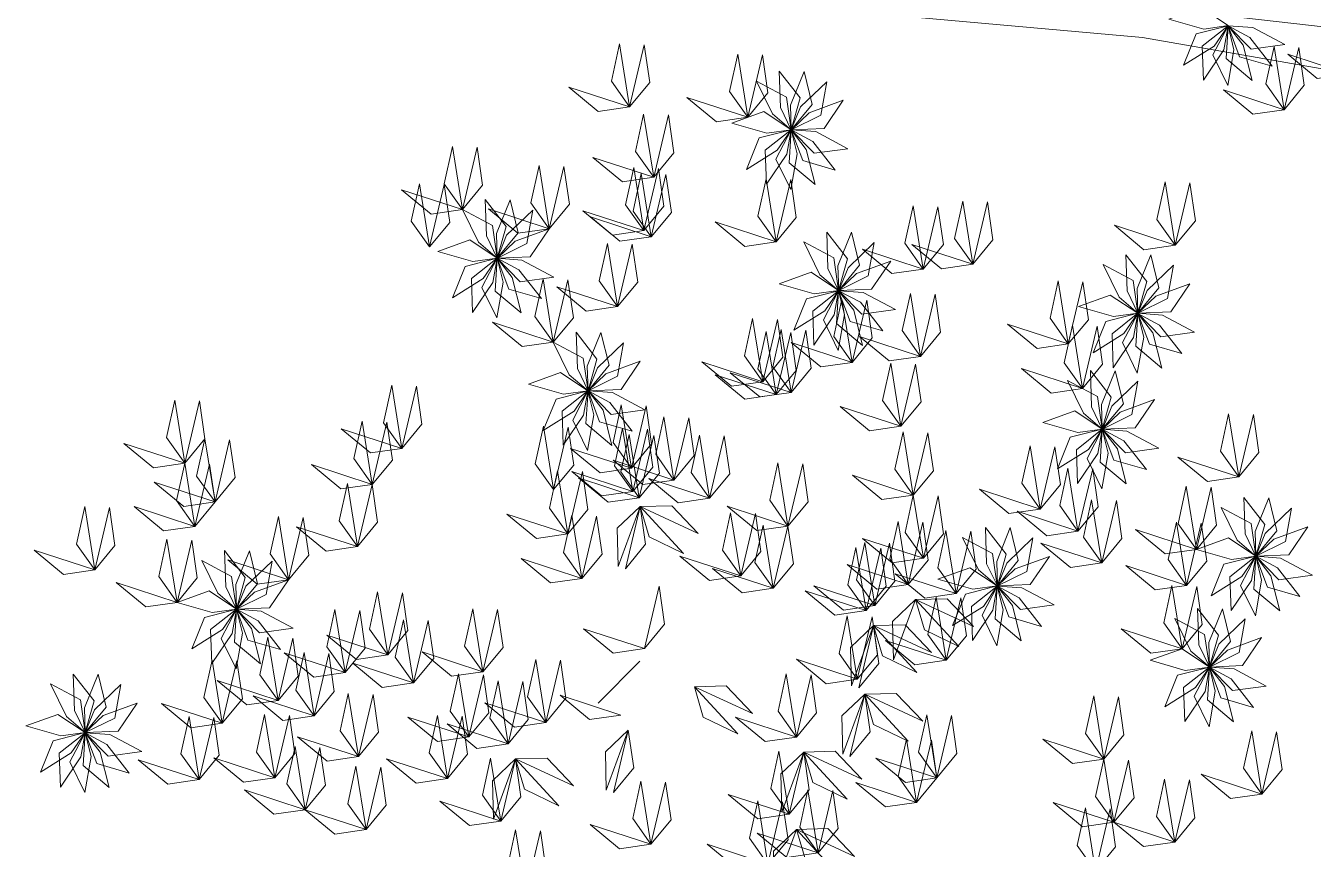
# Model space of a CAD drawing. Header units: inches. Extents: x -422522 to 22891, y -2973 to 414515.
# Drawn here: x 11123 to 11243.6, y 11065.8 to 11143 of the extents above; entities that cross this region are included whole.
import ezdxf

# ---------------------------------------------------------------- set-up
doc = ezdxf.new("R2010")
doc.units = ezdxf.units.IN
doc.header["$MEASUREMENT"] = 0
doc.layers.add('ARREDAMENTO', color=8, linetype='Continuous', lineweight=18)

msp = doc.modelspace()

# ---------------------------------------------------------------- linework, layer by layer
at = {"layer": 'ARREDAMENTO', "linetype": 'Continuous'}
msp.add_line((11180.51, 11083.43), (11176.59, 11079.51), dxfattribs=at)
at = {"layer": 'ARREDAMENTO', "linetype": 'Continuous', "lineweight": 0}
msp.add_lwpolyline([(11249.7, 11152.57), (11233.53, 11180.65), (11247.84, 11142.54), (11227.74, 11144.81), (11196.1, 11147.55), (11185.05, 11159.54), (11197.43, 11144.61), (11227.62, 11141.93), (11249.11, 11138.16)], dxfattribs=at)
at = {"layer": 'ARREDAMENTO', "lineweight": 0}
for points in [[(11230.07, 11143.65), (11233.34, 11142.71), (11235.63, 11143.03), (11233.06, 11144.73), (11230.07, 11143.65)], [(11231.44, 11139.31), (11234.33, 11141.11), (11235.63, 11143.02), (11232.64, 11142.25), (11231.44, 11139.31)], [(11233.31, 11137.92), (11235.22, 11140.75), (11235.63, 11143.02), (11233.21, 11141.1), (11233.31, 11137.92)], [(11235.59, 11137.42), (11236.18, 11140.77), (11235.63, 11143.01), (11234.2, 11140.28), (11235.59, 11137.42)], [(11237.87, 11137.88), (11237.05, 11141.19), (11235.64, 11143.01), (11235.44, 11139.94), (11237.87, 11137.88)], [(11240.95, 11141.25), (11237.94, 11142.85), (11235.64, 11143.02), (11237.8, 11140.81), (11240.95, 11141.25)], [(11239.77, 11139.24), (11237.67, 11141.92), (11235.64, 11143.01), (11236.71, 11140.12), (11239.77, 11139.24)], [(11179.54, 11135.41), (11177.83, 11137.82), (11178.6, 11141.33), (11179.54, 11135.41)], [(11179.54, 11135.41), (11181.43, 11137.69), (11180.92, 11141.24), (11179.54, 11135.41)], [(11190.61, 11134.44), (11188.9, 11136.85), (11189.67, 11140.36), (11190.61, 11134.44)], [(11190.61, 11134.44), (11192.5, 11136.72), (11191.99, 11140.28), (11190.61, 11134.44)], [(11240.89, 11135.15), (11239.17, 11137.57), (11239.94, 11141.07), (11240.89, 11135.15)], [(11240.89, 11135.15), (11242.77, 11137.44), (11242.26, 11140.99), (11240.89, 11135.15)], [(11246.92, 11138.49), (11243.98, 11138.06), (11241.21, 11140.35), (11246.92, 11138.49)], [(11191.43, 11137.83), (11192.92, 11134.76), (11194.68, 11133.27), (11194.23, 11136.33), (11191.43, 11137.83)], [(11193.57, 11138.76), (11193.68, 11135.35), (11194.69, 11133.27), (11195.52, 11136.25), (11193.57, 11138.76)], [(11195.9, 11138.74), (11194.62, 11135.58), (11194.69, 11133.27), (11196.66, 11135.65), (11195.9, 11138.74)], [(11198.02, 11137.77), (11195.57, 11135.41), (11194.69, 11133.27), (11197.46, 11134.64), (11198.02, 11137.77)], [(11179.54, 11135.41), (11176.61, 11134.98), (11173.84, 11137.27), (11179.54, 11135.41)], [(11240.89, 11135.15), (11237.95, 11134.73), (11235.19, 11137.01), (11240.89, 11135.15)], [(11190.61, 11134.44), (11187.68, 11134.01), (11184.91, 11136.3), (11190.61, 11134.44)], [(11199.56, 11136.03), (11196.36, 11134.86), (11194.7, 11133.27), (11197.78, 11133.4), (11199.56, 11136.03)], [(11181.8, 11128.82), (11180.08, 11131.24), (11180.85, 11134.74), (11181.8, 11128.82)], [(11181.8, 11128.82), (11183.69, 11131.11), (11183.18, 11134.66), (11181.8, 11128.82)], [(11189.12, 11133.9), (11192.39, 11132.96), (11194.68, 11133.27), (11192.11, 11134.98), (11189.12, 11133.9)], [(11190.49, 11129.55), (11193.38, 11131.36), (11194.68, 11133.26), (11191.69, 11132.5), (11190.49, 11129.55)], [(11192.36, 11128.16), (11194.27, 11130.99), (11194.68, 11133.26), (11192.26, 11131.34), (11192.36, 11128.16)], [(11194.64, 11127.66), (11195.23, 11131.02), (11194.68, 11133.26), (11193.25, 11130.52), (11194.64, 11127.66)], [(11196.92, 11128.13), (11196.1, 11131.43), (11194.69, 11133.26), (11194.49, 11130.18), (11196.92, 11128.13)], [(11198.82, 11129.48), (11196.72, 11132.17), (11194.69, 11133.26), (11195.76, 11130.37), (11198.82, 11129.48)], [(11200, 11131.49), (11196.99, 11133.09), (11194.69, 11133.26), (11196.85, 11131.06), (11200, 11131.49)], [(11163.88, 11125.79), (11162.16, 11128.21), (11162.93, 11131.71), (11163.88, 11125.79)], [(11163.88, 11125.79), (11165.77, 11128.07), (11165.26, 11131.63), (11163.88, 11125.79)], [(11181.8, 11128.82), (11178.87, 11128.4), (11176.1, 11130.68), (11181.8, 11128.82)], [(11172.01, 11123.99), (11170.3, 11126.41), (11171.07, 11129.91), (11172.01, 11123.99)], [(11172.01, 11123.99), (11173.9, 11126.28), (11173.39, 11129.83), (11172.01, 11123.99)], [(11180.87, 11123.81), (11179.16, 11126.22), (11179.93, 11129.73), (11180.87, 11123.81)], [(11181.57, 11123.24), (11179.86, 11125.65), (11180.62, 11129.16), (11181.57, 11123.24)], [(11180.87, 11123.81), (11182.76, 11126.09), (11182.25, 11129.64), (11180.87, 11123.81)], [(11160.79, 11122.28), (11159.07, 11124.7), (11159.84, 11128.21), (11160.79, 11122.28)], [(11160.79, 11122.28), (11162.68, 11124.57), (11162.17, 11128.12), (11160.79, 11122.28)], [(11181.57, 11123.24), (11183.46, 11125.52), (11182.95, 11129.08), (11181.57, 11123.24)], [(11193.28, 11122.76), (11191.56, 11125.17), (11192.33, 11128.68), (11193.28, 11122.76)], [(11193.28, 11122.76), (11195.16, 11125.04), (11194.65, 11128.6), (11193.28, 11122.76)], [(11230.67, 11122.45), (11228.96, 11124.86), (11229.72, 11128.37), (11230.67, 11122.45)], [(11230.67, 11122.45), (11232.56, 11124.73), (11232.05, 11128.28), (11230.67, 11122.45)], [(11163.88, 11125.79), (11160.95, 11125.36), (11158.18, 11127.65), (11163.88, 11125.79)], [(11166.02, 11126.72), (11166.14, 11123.31), (11167.14, 11121.24), (11167.97, 11124.21), (11166.02, 11126.72)], [(11163.88, 11125.79), (11165.37, 11122.72), (11167.14, 11121.24), (11166.69, 11124.29), (11163.88, 11125.79)], [(11172.01, 11123.99), (11169.08, 11123.57), (11166.31, 11125.85), (11172.01, 11123.99)], [(11168.35, 11126.7), (11167.07, 11123.54), (11167.14, 11121.23), (11169.11, 11123.61), (11168.35, 11126.7)], [(11170.47, 11125.73), (11168.02, 11123.37), (11167.15, 11121.23), (11169.91, 11122.6), (11170.47, 11125.73)], [(11180.87, 11123.81), (11177.94, 11123.38), (11175.17, 11125.67), (11180.87, 11123.81)], [(11207.06, 11120.21), (11205.34, 11122.63), (11206.11, 11126.13), (11207.06, 11120.21)], [(11207.06, 11120.21), (11208.95, 11122.5), (11208.44, 11126.05), (11207.06, 11120.21)], [(11211.71, 11120.66), (11209.99, 11123.07), (11210.76, 11126.58), (11211.71, 11120.66)], [(11211.71, 11120.66), (11213.59, 11122.94), (11213.08, 11126.5), (11211.71, 11120.66)], [(11181.57, 11123.24), (11178.64, 11122.81), (11175.87, 11125.1), (11181.57, 11123.24)], [(11193.28, 11122.76), (11190.34, 11122.33), (11187.57, 11124.62), (11193.28, 11122.76)], [(11230.67, 11122.45), (11227.74, 11122.02), (11224.97, 11124.31), (11230.67, 11122.45)], [(11172.01, 11123.99), (11168.81, 11122.82), (11167.15, 11121.23), (11170.23, 11121.36), (11172.01, 11123.99)], [(11198.01, 11123.68), (11198.13, 11120.27), (11199.13, 11118.2), (11199.96, 11121.17), (11198.01, 11123.68)], [(11200.34, 11123.66), (11199.06, 11120.5), (11199.14, 11118.19), (11201.1, 11120.57), (11200.34, 11123.66)], [(11161.57, 11121.86), (11164.84, 11120.92), (11167.13, 11121.23), (11164.56, 11122.94), (11161.57, 11121.86)], [(11178.42, 11116.69), (11176.7, 11119.11), (11177.47, 11122.61), (11178.42, 11116.69)], [(11178.42, 11116.69), (11180.3, 11118.98), (11179.79, 11122.53), (11178.42, 11116.69)], [(11195.87, 11122.75), (11197.37, 11119.68), (11199.13, 11118.2), (11198.68, 11121.25), (11195.87, 11122.75)], [(11202.46, 11122.69), (11200.01, 11120.33), (11199.14, 11118.19), (11201.9, 11119.56), (11202.46, 11122.69)], [(11207.06, 11120.21), (11204.13, 11119.79), (11201.36, 11122.07), (11207.06, 11120.21)], [(11211.71, 11120.66), (11208.77, 11120.23), (11206, 11122.52), (11211.71, 11120.66)], [(11162.94, 11117.51), (11165.83, 11119.32), (11167.13, 11121.22), (11164.14, 11120.46), (11162.94, 11117.51)], [(11164.82, 11116.13), (11166.72, 11118.95), (11167.13, 11121.22), (11164.71, 11119.31), (11164.82, 11116.13)], [(11167.09, 11115.62), (11167.68, 11118.98), (11167.13, 11121.22), (11165.7, 11118.49), (11167.09, 11115.62)], [(11169.38, 11116.09), (11168.55, 11119.4), (11167.14, 11121.22), (11166.94, 11118.14), (11169.38, 11116.09)], [(11171.27, 11117.44), (11169.17, 11120.13), (11167.14, 11121.22), (11168.22, 11118.33), (11171.27, 11117.44)], [(11172.45, 11119.45), (11169.44, 11121.05), (11167.14, 11121.22), (11169.3, 11119.02), (11172.45, 11119.45)], [(11204.01, 11120.95), (11200.8, 11119.78), (11199.14, 11118.19), (11202.22, 11118.32), (11204.01, 11120.95)], [(11226.05, 11121.55), (11226.17, 11118.15), (11227.17, 11116.07), (11228, 11119.04), (11226.05, 11121.55)], [(11228.38, 11121.53), (11227.1, 11118.37), (11227.18, 11116.07), (11229.14, 11118.45), (11228.38, 11121.53)], [(11193.56, 11118.82), (11196.84, 11117.88), (11199.12, 11118.19), (11196.55, 11119.9), (11193.56, 11118.82)], [(11223.91, 11120.62), (11225.41, 11117.56), (11227.17, 11116.07), (11226.72, 11119.12), (11223.91, 11120.62)], [(11230.5, 11120.57), (11228.05, 11118.2), (11227.18, 11116.07), (11229.94, 11117.44), (11230.5, 11120.57)], [(11172.39, 11113.35), (11170.67, 11115.77), (11171.44, 11119.28), (11172.39, 11113.35)], [(11172.39, 11113.35), (11174.28, 11115.64), (11173.76, 11119.19), (11172.39, 11113.35)], [(11178.42, 11116.69), (11175.48, 11116.27), (11172.72, 11118.55), (11178.42, 11116.69)], [(11220.65, 11113.18), (11218.94, 11115.59), (11219.7, 11119.1), (11220.65, 11113.18)], [(11220.65, 11113.18), (11222.54, 11115.46), (11222.03, 11119.01), (11220.65, 11113.18)], [(11232.05, 11118.83), (11228.84, 11117.66), (11227.18, 11116.06), (11230.26, 11116.19), (11232.05, 11118.83)], [(11194.94, 11114.47), (11197.83, 11116.28), (11199.12, 11118.18), (11196.13, 11117.42), (11194.94, 11114.47)], [(11196.81, 11113.08), (11198.72, 11115.91), (11199.12, 11118.18), (11196.71, 11116.27), (11196.81, 11113.08)], [(11199.09, 11112.58), (11199.68, 11115.94), (11199.13, 11118.18), (11197.7, 11115.45), (11199.09, 11112.58)], [(11200.39, 11111.46), (11198.67, 11113.88), (11199.44, 11117.39), (11200.39, 11111.46)], [(11201.37, 11113.05), (11200.54, 11116.35), (11199.13, 11118.18), (11198.94, 11115.1), (11201.37, 11113.05)], [(11203.27, 11114.4), (11201.17, 11117.09), (11199.13, 11118.18), (11200.21, 11115.29), (11203.27, 11114.4)], [(11204.45, 11116.41), (11201.44, 11118.01), (11199.14, 11118.18), (11201.3, 11115.98), (11204.45, 11116.41)], [(11200.39, 11111.46), (11202.28, 11113.75), (11201.76, 11117.3), (11200.39, 11111.46)], [(11206.8, 11112.01), (11205.09, 11114.43), (11205.85, 11117.93), (11206.8, 11112.01)], [(11206.8, 11112.01), (11208.69, 11114.3), (11208.18, 11117.85), (11206.8, 11112.01)], [(11221.6, 11116.69), (11224.88, 11115.75), (11227.16, 11116.07), (11224.59, 11117.77), (11221.6, 11116.69)], [(11222.97, 11112.35), (11225.86, 11114.15), (11227.16, 11116.06), (11224.17, 11115.29), (11222.97, 11112.35)], [(11224.85, 11110.96), (11226.75, 11113.79), (11227.16, 11116.06), (11224.75, 11114.14), (11224.85, 11110.96)], [(11227.12, 11110.46), (11227.72, 11113.81), (11227.17, 11116.05), (11225.74, 11113.32), (11227.12, 11110.46)], [(11229.41, 11110.92), (11228.58, 11114.23), (11227.17, 11116.05), (11226.98, 11112.97), (11229.41, 11110.92)], [(11231.3, 11112.28), (11229.21, 11114.96), (11227.17, 11116.05), (11228.25, 11113.16), (11231.3, 11112.28)], [(11232.49, 11114.29), (11229.48, 11115.89), (11227.18, 11116.06), (11229.33, 11113.85), (11232.49, 11114.29)], [(11172.39, 11113.35), (11169.46, 11112.93), (11166.69, 11115.22), (11172.39, 11113.35)], [(11192.02, 11109.64), (11190.3, 11112.06), (11191.07, 11115.56), (11192.02, 11109.64)], [(11192.02, 11109.64), (11193.9, 11111.93), (11193.39, 11115.48), (11192.02, 11109.64)], [(11220.65, 11113.18), (11217.72, 11112.75), (11214.95, 11115.04), (11220.65, 11113.18)], [(11221.98, 11109.01), (11220.27, 11111.42), (11221.04, 11114.93), (11221.98, 11109.01)], [(11221.98, 11109.01), (11223.87, 11111.29), (11223.36, 11114.84), (11221.98, 11109.01)], [(11174.53, 11114.29), (11174.65, 11110.88), (11175.65, 11108.8), (11176.48, 11111.77), (11174.53, 11114.29)], [(11176.86, 11114.27), (11175.58, 11111.11), (11175.65, 11108.8), (11177.62, 11111.18), (11176.86, 11114.27)], [(11193.28, 11108.43), (11191.56, 11110.84), (11192.33, 11114.35), (11193.28, 11108.43)], [(11194.68, 11108.63), (11192.96, 11111.05), (11193.73, 11114.55), (11194.68, 11108.63)], [(11193.28, 11108.43), (11195.16, 11110.71), (11194.65, 11114.26), (11193.28, 11108.43)], [(11194.68, 11108.63), (11196.57, 11110.92), (11196.06, 11114.47), (11194.68, 11108.63)], [(11206.8, 11112.01), (11203.87, 11111.59), (11201.1, 11113.87), (11206.8, 11112.01)], [(11172.39, 11113.35), (11173.88, 11110.29), (11175.65, 11108.8), (11175.2, 11111.85), (11172.39, 11113.35)], [(11178.98, 11113.3), (11176.53, 11110.93), (11175.65, 11108.8), (11178.42, 11110.17), (11178.98, 11113.3)], [(11200.39, 11111.46), (11197.45, 11111.04), (11194.69, 11113.32), (11200.39, 11111.46)], [(11180.52, 11111.56), (11177.32, 11110.39), (11175.66, 11108.79), (11178.74, 11108.92), (11180.52, 11111.56)], [(11192.02, 11109.64), (11189.08, 11109.22), (11186.32, 11111.5), (11192.02, 11109.64)], [(11204.97, 11105.46), (11203.25, 11107.88), (11204.02, 11111.38), (11204.97, 11105.46)], [(11204.97, 11105.46), (11206.85, 11107.75), (11206.34, 11111.3), (11204.97, 11105.46)], [(11170.08, 11109.42), (11173.35, 11108.49), (11175.64, 11108.8), (11173.07, 11110.51), (11170.08, 11109.42)], [(11193.28, 11108.43), (11190.34, 11108), (11187.57, 11110.29), (11193.28, 11108.43)], [(11194.68, 11108.63), (11191.75, 11108.21), (11188.98, 11110.49), (11194.68, 11108.63)], [(11221.98, 11109.01), (11219.05, 11108.58), (11216.28, 11110.87), (11221.98, 11109.01)], [(11222.72, 11110.69), (11222.84, 11107.28), (11223.84, 11105.2), (11224.67, 11108.18), (11222.72, 11110.69)], [(11225.05, 11110.67), (11223.77, 11107.51), (11223.84, 11105.2), (11225.81, 11107.58), (11225.05, 11110.67)], [(11158.2, 11103.38), (11156.48, 11105.8), (11157.25, 11109.31), (11158.2, 11103.38)], [(11158.2, 11103.38), (11160.08, 11105.67), (11159.57, 11109.22), (11158.2, 11103.38)], [(11171.45, 11105.08), (11174.34, 11106.88), (11175.64, 11108.79), (11172.65, 11108.02), (11171.45, 11105.08)], [(11173.33, 11103.69), (11175.23, 11106.52), (11175.64, 11108.79), (11173.22, 11106.87), (11173.33, 11103.69)], [(11175.6, 11103.19), (11176.19, 11106.55), (11175.64, 11108.79), (11174.21, 11106.05), (11175.6, 11103.19)], [(11177.88, 11103.65), (11177.06, 11106.96), (11175.65, 11108.78), (11175.45, 11105.71), (11177.88, 11103.65)], [(11180.96, 11107.02), (11177.95, 11108.62), (11175.65, 11108.79), (11177.81, 11106.58), (11180.96, 11107.02)], [(11179.78, 11105.01), (11177.68, 11107.69), (11175.65, 11108.78), (11176.72, 11105.89), (11179.78, 11105.01)], [(11220.58, 11109.76), (11222.08, 11106.69), (11223.84, 11105.2), (11223.39, 11108.26), (11220.58, 11109.76)], [(11227.17, 11109.7), (11224.72, 11107.34), (11223.85, 11105.2), (11226.61, 11106.57), (11227.17, 11109.7)], [(11137.85, 11102), (11136.14, 11104.42), (11136.91, 11107.92), (11137.85, 11102)], [(11137.85, 11102), (11139.74, 11104.29), (11139.23, 11107.84), (11137.85, 11102)], [(11179.71, 11101.53), (11177.99, 11103.95), (11178.76, 11107.46), (11179.71, 11101.53)], [(11228.72, 11107.96), (11225.51, 11106.79), (11223.85, 11105.2), (11226.93, 11105.33), (11228.72, 11107.96)], [(11179.71, 11101.53), (11181.6, 11103.82), (11181.09, 11107.37), (11179.71, 11101.53)], [(11183.7, 11100.42), (11181.99, 11102.84), (11182.75, 11106.35), (11183.7, 11100.42)], [(11183.7, 11100.42), (11185.59, 11102.71), (11185.08, 11106.26), (11183.7, 11100.42)], [(11204.97, 11105.46), (11202.03, 11105.04), (11199.27, 11107.32), (11204.97, 11105.46)], [(11218.27, 11105.83), (11221.55, 11104.89), (11223.83, 11105.2), (11221.26, 11106.91), (11218.27, 11105.83)], [(11236.63, 11100.72), (11234.91, 11103.14), (11235.68, 11106.64), (11236.63, 11100.72)], [(11236.63, 11100.72), (11238.51, 11103.01), (11238, 11106.56), (11236.63, 11100.72)], [(11158.2, 11103.38), (11155.26, 11102.96), (11152.5, 11105.24), (11158.2, 11103.38)], [(11155.42, 11100.02), (11153.7, 11102.43), (11154.47, 11105.94), (11155.42, 11100.02)], [(11155.42, 11100.02), (11157.31, 11102.3), (11156.79, 11105.86), (11155.42, 11100.02)], [(11172.41, 11099.54), (11170.7, 11101.95), (11171.46, 11105.46), (11172.41, 11099.54)], [(11172.41, 11099.54), (11174.3, 11101.82), (11173.79, 11105.38), (11172.41, 11099.54)], [(11179.84, 11099.36), (11178.13, 11101.77), (11178.89, 11105.28), (11179.84, 11099.36)], [(11179.84, 11099.36), (11181.73, 11101.64), (11181.22, 11105.2), (11179.84, 11099.36)], [(11219.64, 11101.48), (11222.53, 11103.29), (11223.83, 11105.19), (11220.84, 11104.43), (11219.64, 11101.48)], [(11221.52, 11100.09), (11223.42, 11102.92), (11223.83, 11105.19), (11221.41, 11103.27), (11221.52, 11100.09)], [(11223.79, 11099.59), (11224.38, 11102.95), (11223.83, 11105.19), (11222.41, 11102.45), (11223.79, 11099.59)], [(11226.08, 11100.06), (11225.25, 11103.36), (11223.84, 11105.19), (11223.64, 11102.11), (11226.08, 11100.06)], [(11227.97, 11101.41), (11225.87, 11104.1), (11223.84, 11105.19), (11224.92, 11102.3), (11227.97, 11101.41)], [(11229.15, 11103.42), (11226.15, 11105.02), (11223.84, 11105.19), (11226, 11102.99), (11229.15, 11103.42)], [(11137.85, 11102), (11134.92, 11101.58), (11132.15, 11103.86), (11137.85, 11102)], [(11140.69, 11098.37), (11138.97, 11100.78), (11139.74, 11104.29), (11140.69, 11098.37)], [(11140.69, 11098.37), (11142.58, 11100.65), (11142.06, 11104.2), (11140.69, 11098.37)], [(11180.45, 11098.77), (11178.73, 11101.19), (11179.5, 11104.7), (11180.45, 11098.77)], [(11180.45, 11098.77), (11182.34, 11101.06), (11181.82, 11104.61), (11180.45, 11098.77)], [(11187.04, 11098.72), (11185.32, 11101.14), (11186.09, 11104.64), (11187.04, 11098.72)], [(11187.04, 11098.72), (11188.93, 11101.01), (11188.41, 11104.56), (11187.04, 11098.72)], [(11206.12, 11099.01), (11204.41, 11101.43), (11205.18, 11104.93), (11206.12, 11099.01)], [(11206.12, 11099.01), (11208.01, 11101.3), (11207.5, 11104.85), (11206.12, 11099.01)], [(11179.71, 11101.53), (11176.78, 11101.11), (11174.01, 11103.39), (11179.71, 11101.53)], [(11218.03, 11097.7), (11216.31, 11100.12), (11217.08, 11103.62), (11218.03, 11097.7)], [(11218.03, 11097.7), (11219.91, 11099.99), (11219.4, 11103.54), (11218.03, 11097.7)], [(11138.8, 11096.08), (11137.09, 11098.5), (11137.85, 11102), (11138.8, 11096.08)], [(11138.8, 11096.08), (11140.69, 11098.37), (11140.18, 11101.92), (11138.8, 11096.08)], [(11155.42, 11100.02), (11152.48, 11099.59), (11149.72, 11101.88), (11155.42, 11100.02)], [(11183.7, 11100.42), (11180.77, 11100), (11178, 11102.28), (11183.7, 11100.42)], [(11194.38, 11096.11), (11192.67, 11098.53), (11193.44, 11102.03), (11194.38, 11096.11)], [(11194.38, 11096.11), (11196.27, 11098.39), (11195.76, 11101.95), (11194.38, 11096.11)], [(11221.56, 11095.63), (11219.85, 11098.04), (11220.62, 11101.55), (11221.56, 11095.63)], [(11221.56, 11095.63), (11223.45, 11097.91), (11222.94, 11101.46), (11221.56, 11095.63)], [(11236.63, 11100.72), (11233.69, 11100.3), (11230.92, 11102.58), (11236.63, 11100.72)], [(11140.69, 11098.37), (11137.76, 11097.94), (11134.99, 11100.23), (11140.69, 11098.37)], [(11173.74, 11095.37), (11172.03, 11097.78), (11172.8, 11101.29), (11173.74, 11095.37)], [(11173.74, 11095.37), (11175.63, 11097.65), (11175.12, 11101.21), (11173.74, 11095.37)], [(11179.84, 11099.36), (11176.91, 11098.93), (11174.14, 11101.22), (11179.84, 11099.36)], [(11180.45, 11098.77), (11177.52, 11098.35), (11174.75, 11100.64), (11180.45, 11098.77)], [(11187.04, 11098.72), (11184.1, 11098.3), (11181.34, 11100.58), (11187.04, 11098.72)], [(11206.12, 11099.01), (11203.19, 11098.59), (11200.42, 11100.87), (11206.12, 11099.01)], [(11154.04, 11094.18), (11152.33, 11096.6), (11153.09, 11100.1), (11154.04, 11094.18)], [(11154.04, 11094.18), (11155.93, 11096.47), (11155.42, 11100.02), (11154.04, 11094.18)], [(11207.07, 11093.09), (11205.36, 11095.5), (11206.12, 11099.01), (11207.07, 11093.09)], [(11218.03, 11097.7), (11215.09, 11097.28), (11212.32, 11099.56), (11218.03, 11097.7)], [(11232.66, 11093.92), (11230.94, 11096.33), (11231.71, 11099.84), (11232.66, 11093.92)], [(11232.66, 11093.92), (11234.55, 11096.2), (11234.03, 11099.75), (11232.66, 11093.92)], [(11129.43, 11092), (11127.71, 11094.42), (11128.48, 11097.93), (11129.43, 11092)], [(11129.43, 11092), (11131.31, 11094.29), (11130.8, 11097.84), (11129.43, 11092)], [(11138.8, 11096.08), (11135.87, 11095.66), (11133.1, 11097.94), (11138.8, 11096.08)], [(11180.53, 11097.95), (11178.38, 11095.9), (11178.47, 11092.31), (11180.53, 11097.95)], [(11179.15, 11092.11), (11181.04, 11094.4), (11180.53, 11097.95), (11179.15, 11092.11)], [(11180.53, 11097.95), (11183.49, 11098.02), (11185.97, 11095.42), (11180.53, 11097.95)], [(11180.53, 11097.95), (11181.37, 11095.1), (11184.6, 11093.54), (11180.53, 11097.95)], [(11194.38, 11096.11), (11191.45, 11095.69), (11188.68, 11097.97), (11194.38, 11096.11)], [(11207.07, 11093.09), (11208.96, 11095.37), (11208.45, 11098.93), (11207.07, 11093.09)], [(11223.79, 11092.65), (11222.07, 11095.07), (11222.84, 11098.57), (11223.79, 11092.65)], [(11223.79, 11092.65), (11225.67, 11094.93), (11225.16, 11098.49), (11223.79, 11092.65)], [(11234.97, 11097.85), (11236.47, 11094.78), (11238.23, 11093.29), (11237.78, 11096.35), (11234.97, 11097.85)], [(11237.11, 11098.78), (11237.23, 11095.37), (11238.23, 11093.29), (11239.06, 11096.26), (11237.11, 11098.78)], [(11239.44, 11098.76), (11238.16, 11095.6), (11238.23, 11093.29), (11240.2, 11095.67), (11239.44, 11098.76)], [(11241.56, 11097.79), (11239.11, 11095.42), (11238.24, 11093.29), (11241, 11094.66), (11241.56, 11097.79)], [(11147.58, 11091.08), (11145.86, 11093.5), (11146.63, 11097), (11147.58, 11091.08)], [(11147.58, 11091.08), (11149.47, 11093.37), (11148.95, 11096.92), (11147.58, 11091.08)], [(11173.74, 11095.37), (11170.81, 11094.94), (11168.04, 11097.23), (11173.74, 11095.37)], [(11175.08, 11091.2), (11173.36, 11093.62), (11174.13, 11097.12), (11175.08, 11091.2)], [(11175.08, 11091.2), (11176.96, 11093.48), (11176.45, 11097.04), (11175.08, 11091.2)], [(11189.95, 11091.44), (11188.24, 11093.85), (11189, 11097.36), (11189.95, 11091.44)], [(11189.95, 11091.44), (11191.84, 11093.72), (11191.33, 11097.28), (11189.95, 11091.44)], [(11221.56, 11095.63), (11218.63, 11095.2), (11215.86, 11097.49), (11221.56, 11095.63)], [(11154.04, 11094.18), (11151.11, 11093.76), (11148.34, 11096.04), (11154.04, 11094.18)], [(11193.01, 11090.27), (11191.29, 11092.69), (11192.06, 11096.19), (11193.01, 11090.27)], [(11193.01, 11090.27), (11194.9, 11092.56), (11194.38, 11096.11), (11193.01, 11090.27)], [(11205.65, 11090.62), (11203.93, 11093.04), (11204.7, 11096.55), (11205.65, 11090.62)], [(11205.65, 11090.62), (11207.53, 11092.91), (11207.02, 11096.46), (11205.65, 11090.62)], [(11210.14, 11089.78), (11208.43, 11092.2), (11209.19, 11095.7), (11210.14, 11089.78)], [(11210.14, 11089.78), (11212.03, 11092.07), (11211.52, 11095.62), (11210.14, 11089.78)], [(11212.88, 11095.98), (11213, 11092.57), (11214.01, 11090.5), (11214.83, 11093.47), (11212.88, 11095.98)], [(11215.21, 11095.96), (11213.94, 11092.8), (11214.01, 11090.5), (11215.97, 11092.87), (11215.21, 11095.96)], [(11232.66, 11093.92), (11229.73, 11093.49), (11226.96, 11095.78), (11232.66, 11093.92)], [(11231.73, 11090.55), (11230.02, 11092.96), (11230.79, 11096.47), (11231.73, 11090.55)], [(11231.73, 11090.55), (11233.62, 11092.83), (11233.11, 11096.38), (11231.73, 11090.55)], [(11243.11, 11096.05), (11239.9, 11094.88), (11238.24, 11093.29), (11241.32, 11093.41), (11243.11, 11096.05)], [(11137.13, 11088.95), (11135.42, 11091.37), (11136.18, 11094.87), (11137.13, 11088.95)], [(11137.13, 11088.95), (11139.02, 11091.24), (11138.51, 11094.79), (11137.13, 11088.95)], [(11202.52, 11088.65), (11200.8, 11091.07), (11201.57, 11094.57), (11202.52, 11088.65)], [(11207.07, 11093.09), (11204.14, 11092.66), (11201.37, 11094.95), (11207.07, 11093.09)], [(11202.52, 11088.65), (11204.41, 11090.94), (11203.9, 11094.49), (11202.52, 11088.65)], [(11210.75, 11095.05), (11212.24, 11091.99), (11214, 11090.5), (11213.55, 11093.55), (11210.75, 11095.05)], [(11217.33, 11095), (11214.88, 11092.63), (11214.01, 11090.49), (11216.77, 11091.86), (11217.33, 11095)], [(11223.79, 11092.65), (11220.85, 11092.22), (11218.09, 11094.51), (11223.79, 11092.65)], [(11232.66, 11093.92), (11235.94, 11092.98), (11238.22, 11093.29), (11235.65, 11095), (11232.66, 11093.92)], [(11129.43, 11092), (11126.49, 11091.58), (11123.73, 11093.86), (11129.43, 11092)], [(11141.58, 11093.81), (11141.7, 11090.4), (11142.7, 11088.33), (11143.53, 11091.3), (11141.58, 11093.81)], [(11147.58, 11091.08), (11144.64, 11090.66), (11141.88, 11092.94), (11147.58, 11091.08)], [(11143.91, 11093.79), (11142.64, 11090.63), (11142.71, 11088.32), (11144.67, 11090.7), (11143.91, 11093.79)], [(11175.08, 11091.2), (11172.14, 11090.77), (11169.38, 11093.06), (11175.08, 11091.2)], [(11189.95, 11091.44), (11187.02, 11091.01), (11184.25, 11093.3), (11189.95, 11091.44)], [(11201.7, 11088.19), (11199.99, 11090.6), (11200.75, 11094.11), (11201.7, 11088.19)], [(11201.7, 11088.19), (11203.59, 11090.47), (11203.08, 11094.02), (11201.7, 11088.19)], [(11218.88, 11093.25), (11215.68, 11092.09), (11214.01, 11090.49), (11217.09, 11090.62), (11218.88, 11093.25)], [(11234.03, 11089.57), (11236.92, 11091.38), (11238.22, 11093.28), (11235.23, 11092.52), (11234.03, 11089.57)], [(11235.91, 11088.18), (11237.81, 11091.01), (11238.22, 11093.28), (11235.8, 11091.36), (11235.91, 11088.18)], [(11238.18, 11087.68), (11238.77, 11091.04), (11238.22, 11093.28), (11236.8, 11090.54), (11238.18, 11087.68)], [(11240.47, 11088.15), (11239.64, 11091.45), (11238.23, 11093.28), (11238.03, 11090.2), (11240.47, 11088.15)], [(11242.36, 11089.5), (11240.26, 11092.19), (11238.23, 11093.28), (11239.31, 11090.39), (11242.36, 11089.5)], [(11243.54, 11091.51), (11240.54, 11093.11), (11238.23, 11093.28), (11240.39, 11091.07), (11243.54, 11091.51)], [(11139.44, 11092.88), (11140.94, 11089.82), (11142.7, 11088.33), (11142.25, 11091.38), (11139.44, 11092.88)], [(11146.03, 11092.83), (11143.58, 11090.46), (11142.71, 11088.32), (11145.47, 11089.69), (11146.03, 11092.83)], [(11193.01, 11090.27), (11190.08, 11089.85), (11187.31, 11092.13), (11193.01, 11090.27)], [(11205.65, 11090.62), (11202.71, 11090.2), (11199.94, 11092.49), (11205.65, 11090.62)], [(11208.43, 11091.12), (11211.71, 11090.18), (11214, 11090.49), (11211.43, 11092.2), (11208.43, 11091.12)], [(11231.73, 11090.55), (11228.8, 11090.12), (11226.03, 11092.41), (11231.73, 11090.55)], [(11137.13, 11088.95), (11134.2, 11088.53), (11131.43, 11090.81), (11137.13, 11088.95)], [(11147.58, 11091.08), (11144.38, 11089.91), (11142.71, 11088.32), (11145.79, 11088.45), (11147.58, 11091.08)], [(11210.14, 11089.78), (11207.21, 11089.36), (11204.44, 11091.64), (11210.14, 11089.78)], [(11231.31, 11084.6), (11229.59, 11087.02), (11230.36, 11090.52), (11231.31, 11084.6)], [(11137.13, 11088.95), (11140.41, 11088.01), (11142.69, 11088.32), (11140.13, 11090.03), (11137.13, 11088.95)], [(11156.88, 11084.03), (11155.16, 11086.44), (11155.93, 11089.95), (11156.88, 11084.03)], [(11156.88, 11084.03), (11158.77, 11086.31), (11158.25, 11089.86), (11156.88, 11084.03)], [(11180.93, 11084.62), (11182.81, 11086.91), (11182.3, 11090.46), (11180.93, 11084.62)], [(11201.7, 11088.19), (11198.77, 11087.76), (11196, 11090.05), (11201.7, 11088.19)], [(11202.52, 11088.65), (11199.59, 11088.23), (11196.82, 11090.51), (11202.52, 11088.65)], [(11209.21, 11083.53), (11207.5, 11085.95), (11208.27, 11089.45), (11209.21, 11083.53)], [(11209.21, 11083.53), (11211.1, 11085.82), (11210.59, 11089.37), (11209.21, 11083.53)], [(11209.81, 11086.77), (11212.7, 11088.58), (11213.99, 11090.49), (11211.01, 11089.72), (11209.81, 11086.77)], [(11211.68, 11085.39), (11213.59, 11088.21), (11214, 11090.48), (11211.58, 11088.57), (11211.68, 11085.39)], [(11213.96, 11084.88), (11214.55, 11088.24), (11214, 11090.48), (11212.57, 11087.75), (11213.96, 11084.88)], [(11216.24, 11085.35), (11215.42, 11088.66), (11214, 11090.48), (11213.81, 11087.4), (11216.24, 11085.35)], [(11218.14, 11086.7), (11216.04, 11089.39), (11214.01, 11090.48), (11215.08, 11087.59), (11218.14, 11086.7)], [(11219.32, 11088.71), (11216.31, 11090.31), (11214.01, 11090.48), (11216.17, 11088.28), (11219.32, 11088.71)], [(11231.31, 11084.6), (11233.2, 11086.89), (11232.69, 11090.44), (11231.31, 11084.6)], [(11138.51, 11084.6), (11141.4, 11086.41), (11142.69, 11088.32), (11139.71, 11087.55), (11138.51, 11084.6)], [(11140.38, 11083.22), (11142.29, 11086.04), (11142.7, 11088.31), (11140.28, 11086.4), (11140.38, 11083.22)], [(11142.66, 11082.71), (11143.25, 11086.07), (11142.7, 11088.31), (11141.27, 11085.58), (11142.66, 11082.71)], [(11144.94, 11083.18), (11144.12, 11086.49), (11142.7, 11088.31), (11142.51, 11085.23), (11144.94, 11083.18)], [(11146.84, 11084.53), (11144.74, 11087.22), (11142.71, 11088.31), (11143.78, 11085.42), (11146.84, 11084.53)], [(11148.02, 11086.54), (11145.01, 11088.14), (11142.71, 11088.31), (11144.87, 11086.11), (11148.02, 11086.54)], [(11152.88, 11082.37), (11151.17, 11084.78), (11151.93, 11088.29), (11152.88, 11082.37)], [(11152.88, 11082.37), (11154.77, 11084.65), (11154.26, 11088.2), (11152.88, 11082.37)], [(11165.8, 11082.44), (11164.08, 11084.86), (11164.85, 11088.36), (11165.8, 11082.44)], [(11165.8, 11082.44), (11167.68, 11084.73), (11167.17, 11088.28), (11165.8, 11082.44)], [(11206.33, 11089.21), (11204.19, 11087.17), (11204.27, 11083.58), (11206.33, 11089.21)], [(11206.33, 11089.21), (11209.3, 11089.29), (11211.77, 11086.69), (11206.33, 11089.21)], [(11206.33, 11089.21), (11207.17, 11086.37), (11210.4, 11084.81), (11206.33, 11089.21)], [(11232.77, 11088.38), (11232.88, 11084.97), (11233.89, 11082.9), (11234.72, 11085.87), (11232.77, 11088.38)], [(11235.1, 11088.36), (11233.82, 11085.2), (11233.89, 11082.89), (11235.86, 11085.27), (11235.1, 11088.36)], [(11159.3, 11081.4), (11157.58, 11083.82), (11158.35, 11087.32), (11159.3, 11081.4)], [(11159.3, 11081.4), (11161.18, 11083.69), (11160.67, 11087.24), (11159.3, 11081.4)], [(11200.88, 11081.76), (11199.17, 11084.17), (11199.93, 11087.68), (11200.88, 11081.76)], [(11200.88, 11081.76), (11199.17, 11084.17), (11199.93, 11087.68), (11200.88, 11081.76)], [(11200.88, 11081.76), (11202.77, 11084.04), (11202.26, 11087.6), (11200.88, 11081.76)], [(11200.88, 11081.76), (11202.77, 11084.04), (11202.26, 11087.6), (11200.88, 11081.76)], [(11230.63, 11087.45), (11232.12, 11084.39), (11233.89, 11082.9), (11233.43, 11085.95), (11230.63, 11087.45)], [(11237.22, 11087.4), (11234.77, 11085.03), (11233.89, 11082.89), (11236.66, 11084.26), (11237.22, 11087.4)], [(11156.88, 11084.03), (11153.94, 11083.6), (11151.18, 11085.89), (11156.88, 11084.03)], [(11180.93, 11084.62), (11177.99, 11084.2), (11175.23, 11086.48), (11180.93, 11084.62)], [(11202.39, 11086.78), (11200.24, 11084.73), (11200.33, 11081.14), (11202.39, 11086.78)], [(11201.01, 11080.94), (11202.9, 11083.22), (11202.39, 11086.78), (11201.01, 11080.94)], [(11202.39, 11086.78), (11205.35, 11086.85), (11207.83, 11084.25), (11202.39, 11086.78)], [(11202.39, 11086.78), (11203.23, 11083.93), (11206.46, 11082.37), (11202.39, 11086.78)], [(11231.31, 11084.6), (11228.38, 11084.18), (11225.61, 11086.46), (11231.31, 11084.6)], [(11146.6, 11079.76), (11144.89, 11082.17), (11145.65, 11085.68), (11146.6, 11079.76)], [(11146.6, 11079.76), (11148.49, 11082.04), (11147.98, 11085.59), (11146.6, 11079.76)], [(11209.21, 11083.53), (11206.28, 11083.11), (11203.51, 11085.39), (11209.21, 11083.53)], [(11228.32, 11083.52), (11231.59, 11082.58), (11233.88, 11082.89), (11231.31, 11084.6), (11228.32, 11083.52)], [(11238.76, 11085.65), (11235.56, 11084.48), (11233.9, 11082.89), (11236.98, 11083.02), (11238.76, 11085.65)], [(11141.36, 11077.62), (11139.65, 11080.04), (11140.42, 11083.54), (11141.36, 11077.62)], [(11141.36, 11077.62), (11143.25, 11079.9), (11142.74, 11083.46), (11141.36, 11077.62)], [(11152.88, 11082.37), (11149.95, 11081.94), (11147.18, 11084.23), (11152.88, 11082.37)], [(11149.98, 11078.31), (11148.27, 11080.73), (11149.03, 11084.24), (11149.98, 11078.31)], [(11149.98, 11078.31), (11151.87, 11080.6), (11151.36, 11084.15), (11149.98, 11078.31)], [(11165.8, 11082.44), (11162.86, 11082.02), (11160.09, 11084.3), (11165.8, 11082.44)], [(11171.68, 11077.68), (11169.97, 11080.1), (11170.74, 11083.6), (11171.68, 11077.68)], [(11171.68, 11077.68), (11173.57, 11079.97), (11173.06, 11083.52), (11171.68, 11077.68)], [(11200.88, 11081.76), (11197.95, 11081.33), (11195.18, 11083.62), (11200.88, 11081.76)], [(11200.88, 11081.76), (11197.95, 11081.33), (11195.18, 11083.62), (11200.88, 11081.76)], [(11127.4, 11082.23), (11127.52, 11078.82), (11128.52, 11076.75), (11129.35, 11079.72), (11127.4, 11082.23)], [(11129.73, 11082.21), (11128.46, 11079.05), (11128.53, 11076.75), (11130.49, 11079.12), (11129.73, 11082.21)], [(11159.3, 11081.4), (11156.36, 11080.98), (11153.59, 11083.26), (11159.3, 11081.4)], [(11164.46, 11076.33), (11162.74, 11078.74), (11163.51, 11082.25), (11164.46, 11076.33)], [(11164.46, 11076.33), (11166.35, 11078.61), (11165.84, 11082.16), (11164.46, 11076.33)], [(11195.17, 11076.32), (11193.46, 11078.74), (11194.22, 11082.25), (11195.17, 11076.32)], [(11195.17, 11076.32), (11197.06, 11078.61), (11196.55, 11082.16), (11195.17, 11076.32)], [(11229.69, 11079.17), (11232.58, 11080.98), (11233.88, 11082.89), (11230.89, 11082.12), (11229.69, 11079.17)], [(11231.57, 11077.79), (11233.47, 11080.61), (11233.88, 11082.88), (11231.46, 11080.97), (11231.57, 11077.79)], [(11233.84, 11077.28), (11234.43, 11080.64), (11233.88, 11082.88), (11232.45, 11080.15), (11233.84, 11077.28)], [(11236.12, 11077.75), (11235.3, 11081.06), (11233.89, 11082.88), (11233.69, 11079.8), (11236.12, 11077.75)], [(11238.02, 11079.1), (11235.92, 11081.79), (11233.89, 11082.88), (11234.96, 11079.99), (11238.02, 11079.1)], [(11239.2, 11081.11), (11236.19, 11082.71), (11233.89, 11082.88), (11236.05, 11080.68), (11239.2, 11081.11)], [(11125.26, 11081.3), (11126.76, 11078.24), (11128.52, 11076.75), (11128.07, 11079.8), (11125.26, 11081.3)], [(11131.85, 11081.25), (11129.4, 11078.88), (11128.53, 11076.74), (11131.29, 11078.11), (11131.85, 11081.25)], [(11146.6, 11079.76), (11143.67, 11079.33), (11140.9, 11081.62), (11146.6, 11079.76)], [(11168.16, 11075.69), (11166.44, 11078.1), (11167.21, 11081.61), (11168.16, 11075.69)], [(11168.16, 11075.69), (11170.05, 11077.97), (11169.54, 11081.53), (11168.16, 11075.69)], [(11185.62, 11081.04), (11188.58, 11081.12), (11191.05, 11078.52), (11185.62, 11081.04)], [(11185.62, 11081.04), (11186.45, 11078.2), (11189.68, 11076.64), (11185.62, 11081.04)], [(11149.98, 11078.31), (11147.05, 11077.89), (11144.28, 11080.18), (11149.98, 11078.31)], [(11154.13, 11074.49), (11152.41, 11076.91), (11153.18, 11080.41), (11154.13, 11074.49)], [(11154.13, 11074.49), (11156.02, 11076.77), (11155.5, 11080.33), (11154.13, 11074.49)], [(11178.73, 11078.39), (11175.79, 11077.96), (11173.03, 11080.25), (11178.73, 11078.39)], [(11201.57, 11080.35), (11199.42, 11078.3), (11199.51, 11074.71), (11201.57, 11080.35)], [(11200.19, 11074.51), (11202.08, 11076.8), (11201.57, 11080.35), (11200.19, 11074.51)], [(11201.57, 11080.35), (11204.53, 11080.42), (11207.01, 11077.82), (11201.57, 11080.35)], [(11201.57, 11080.35), (11202.41, 11077.5), (11205.64, 11075.94), (11201.57, 11080.35)], [(11223.97, 11074.26), (11222.26, 11076.67), (11223.03, 11080.18), (11223.97, 11074.26)], [(11223.97, 11074.26), (11225.86, 11076.54), (11225.35, 11080.09), (11223.97, 11074.26)], [(11133.4, 11079.5), (11130.2, 11078.34), (11128.53, 11076.74), (11131.61, 11076.87), (11133.4, 11079.5)], [(11141.36, 11077.62), (11138.43, 11077.19), (11135.66, 11079.48), (11141.36, 11077.62)], [(11171.68, 11077.68), (11168.75, 11077.26), (11165.98, 11079.54), (11171.68, 11077.68)], [(11122.95, 11077.37), (11126.23, 11076.43), (11128.51, 11076.74), (11125.95, 11078.45), (11122.95, 11077.37)], [(11139.21, 11072.33), (11137.49, 11074.75), (11138.26, 11078.26), (11139.21, 11072.33)], [(11139.21, 11072.33), (11141.09, 11074.62), (11140.58, 11078.17), (11139.21, 11072.33)], [(11146.28, 11072.5), (11144.57, 11074.92), (11145.34, 11078.43), (11146.28, 11072.5)], [(11146.28, 11072.5), (11144.57, 11074.92), (11145.34, 11078.43), (11146.28, 11072.5)], [(11146.28, 11072.5), (11148.17, 11074.79), (11147.66, 11078.34), (11146.28, 11072.5)], [(11146.28, 11072.5), (11148.17, 11074.79), (11147.66, 11078.34), (11146.28, 11072.5)], [(11164.46, 11076.33), (11161.53, 11075.9), (11158.76, 11078.19), (11164.46, 11076.33)], [(11162.47, 11072.43), (11160.76, 11074.85), (11161.53, 11078.35), (11162.47, 11072.43)], [(11168.16, 11075.69), (11165.23, 11075.26), (11162.46, 11077.55), (11168.16, 11075.69)], [(11162.47, 11072.43), (11164.36, 11074.71), (11163.85, 11078.27), (11162.47, 11072.43)], [(11195.17, 11076.32), (11192.24, 11075.9), (11189.47, 11078.19), (11195.17, 11076.32)], [(11208.33, 11072.49), (11206.61, 11074.91), (11207.38, 11078.41), (11208.33, 11072.49)], [(11208.33, 11072.49), (11210.21, 11074.77), (11209.7, 11078.33), (11208.33, 11072.49)], [(11124.33, 11073.02), (11127.22, 11074.83), (11128.51, 11076.74), (11125.53, 11075.97), (11124.33, 11073.02)], [(11126.2, 11071.64), (11128.11, 11074.46), (11128.52, 11076.73), (11126.1, 11074.82), (11126.2, 11071.64)], [(11128.48, 11071.13), (11129.07, 11074.49), (11128.52, 11076.73), (11127.09, 11074), (11128.48, 11071.13)], [(11130.76, 11071.6), (11129.94, 11074.91), (11128.52, 11076.73), (11128.33, 11073.65), (11130.76, 11071.6)], [(11132.66, 11072.95), (11130.56, 11075.64), (11128.53, 11076.73), (11129.6, 11073.84), (11132.66, 11072.95)], [(11133.84, 11074.96), (11130.83, 11076.56), (11128.53, 11076.73), (11130.69, 11074.53), (11133.84, 11074.96)], [(11154.13, 11074.49), (11151.19, 11074.07), (11148.43, 11076.35), (11154.13, 11074.49)], [(11179.41, 11076.98), (11177.27, 11074.93), (11177.35, 11071.34), (11179.41, 11076.98)], [(11178.04, 11071.14), (11179.93, 11073.43), (11179.41, 11076.98), (11178.04, 11071.14)], [(11206.44, 11070.2), (11204.72, 11072.62), (11205.49, 11076.12), (11206.44, 11070.2)], [(11206.44, 11070.2), (11208.33, 11072.49), (11207.82, 11076.04), (11206.44, 11070.2)], [(11223.97, 11074.26), (11221.04, 11073.83), (11218.27, 11076.12), (11223.97, 11074.26)], [(11238.79, 11070.98), (11237.08, 11073.4), (11237.84, 11076.9), (11238.79, 11070.98)], [(11238.79, 11070.98), (11240.68, 11073.27), (11240.17, 11076.82), (11238.79, 11070.98)], [(11149.15, 11069.51), (11147.43, 11071.93), (11148.2, 11075.44), (11149.15, 11069.51)], [(11149.15, 11069.51), (11151.03, 11071.8), (11150.52, 11075.35), (11149.15, 11069.51)], [(11194.48, 11069.08), (11192.77, 11071.49), (11193.53, 11075), (11194.48, 11069.08)], [(11195.86, 11074.91), (11193.71, 11072.87), (11193.8, 11069.28), (11195.86, 11074.91)], [(11194.48, 11069.08), (11196.37, 11071.36), (11195.86, 11074.91), (11194.48, 11069.08)], [(11195.86, 11074.91), (11198.82, 11074.99), (11201.3, 11072.39), (11195.86, 11074.91)], [(11195.86, 11074.91), (11196.7, 11072.07), (11199.93, 11070.51), (11195.86, 11074.91)], [(11139.21, 11072.33), (11136.27, 11071.91), (11133.5, 11074.19), (11139.21, 11072.33)], [(11146.28, 11072.5), (11143.35, 11072.08), (11140.58, 11074.37), (11146.28, 11072.5)], [(11146.28, 11072.5), (11143.35, 11072.08), (11140.58, 11074.37), (11146.28, 11072.5)], [(11162.47, 11072.43), (11159.54, 11072.01), (11156.77, 11074.29), (11162.47, 11072.43)], [(11167.47, 11068.44), (11165.75, 11070.86), (11166.52, 11074.36), (11167.47, 11068.44)], [(11168.85, 11074.28), (11166.7, 11072.23), (11166.78, 11068.64), (11168.85, 11074.28)], [(11167.47, 11068.44), (11169.36, 11070.73), (11168.85, 11074.28), (11167.47, 11068.44)], [(11167.47, 11068.44), (11169.36, 11070.73), (11168.85, 11074.28), (11167.47, 11068.44)], [(11168.85, 11074.28), (11171.81, 11074.35), (11174.29, 11071.75), (11168.85, 11074.28)], [(11168.85, 11074.28), (11169.69, 11071.43), (11172.92, 11069.87), (11168.85, 11074.28)], [(11208.33, 11072.49), (11205.39, 11072.06), (11202.63, 11074.35), (11208.33, 11072.49)], [(11224.92, 11068.33), (11223.21, 11070.75), (11223.97, 11074.26), (11224.92, 11068.33)], [(11224.92, 11068.33), (11226.81, 11070.62), (11226.3, 11074.17), (11224.92, 11068.33)], [(11154.85, 11067.65), (11153.13, 11070.07), (11153.9, 11073.58), (11154.85, 11067.65)], [(11154.85, 11067.65), (11156.73, 11069.94), (11156.22, 11073.49), (11154.85, 11067.65)], [(11238.79, 11070.98), (11235.86, 11070.56), (11233.09, 11072.84), (11238.79, 11070.98)], [(11149.15, 11069.51), (11146.21, 11069.09), (11143.44, 11071.37), (11149.15, 11069.51)], [(11181.54, 11066.27), (11179.83, 11068.68), (11180.6, 11072.19), (11181.54, 11066.27)], [(11181.54, 11066.27), (11183.43, 11068.55), (11182.92, 11072.1), (11181.54, 11066.27)], [(11197.2, 11065.46), (11195.49, 11067.88), (11196.25, 11071.39), (11197.2, 11065.46)], [(11197.2, 11065.46), (11199.09, 11067.75), (11198.58, 11071.3), (11197.2, 11065.46)], [(11206.44, 11070.2), (11203.51, 11069.78), (11200.74, 11072.06), (11206.44, 11070.2)], [(11230.63, 11066.47), (11228.91, 11068.89), (11229.68, 11072.39), (11230.63, 11066.47)], [(11230.63, 11066.47), (11232.51, 11068.76), (11232, 11072.31), (11230.63, 11066.47)], [(11167.47, 11068.44), (11164.54, 11068.02), (11161.77, 11070.3), (11167.47, 11068.44)], [(11194.48, 11069.08), (11191.55, 11068.65), (11188.78, 11070.94), (11194.48, 11069.08)], [(11192.51, 11064.42), (11190.79, 11066.83), (11191.56, 11070.34), (11192.51, 11064.42)], [(11192.51, 11064.42), (11194.4, 11066.7), (11193.88, 11070.26), (11192.51, 11064.42)], [(11224.92, 11068.33), (11221.99, 11067.91), (11219.22, 11070.19), (11224.92, 11068.33)], [(11154.85, 11067.65), (11151.91, 11067.23), (11149.15, 11069.51), (11154.85, 11067.65)], [(11223.2, 11063.75), (11221.48, 11066.17), (11222.25, 11069.68), (11223.2, 11063.75)], [(11223.2, 11063.75), (11225.09, 11066.04), (11224.57, 11069.59), (11223.2, 11063.75)], [(11169.81, 11061.7), (11168.09, 11064.12), (11168.86, 11067.62), (11169.81, 11061.7)], [(11181.54, 11066.27), (11178.61, 11065.84), (11175.84, 11068.13), (11181.54, 11066.27)], [(11195.17, 11067.67), (11193.02, 11065.62), (11193.11, 11062.03), (11195.17, 11067.67)], [(11195.17, 11067.67), (11198.13, 11067.74), (11200.61, 11065.14), (11195.17, 11067.67)], [(11195.17, 11067.67), (11196.01, 11064.82), (11199.24, 11063.26), (11195.17, 11067.67)], [(11230.63, 11066.47), (11227.69, 11066.05), (11224.92, 11068.33), (11230.63, 11066.47)], [(11169.81, 11061.7), (11171.69, 11063.99), (11171.18, 11067.54), (11169.81, 11061.7)], [(11197.2, 11065.46), (11194.27, 11065.04), (11191.5, 11067.32), (11197.2, 11065.46)], [(11192.51, 11064.42), (11189.58, 11063.99), (11186.81, 11066.28), (11192.51, 11064.42)]]:
    msp.add_lwpolyline(points, dxfattribs=at)

doc.saveas('drawing.dxf')
